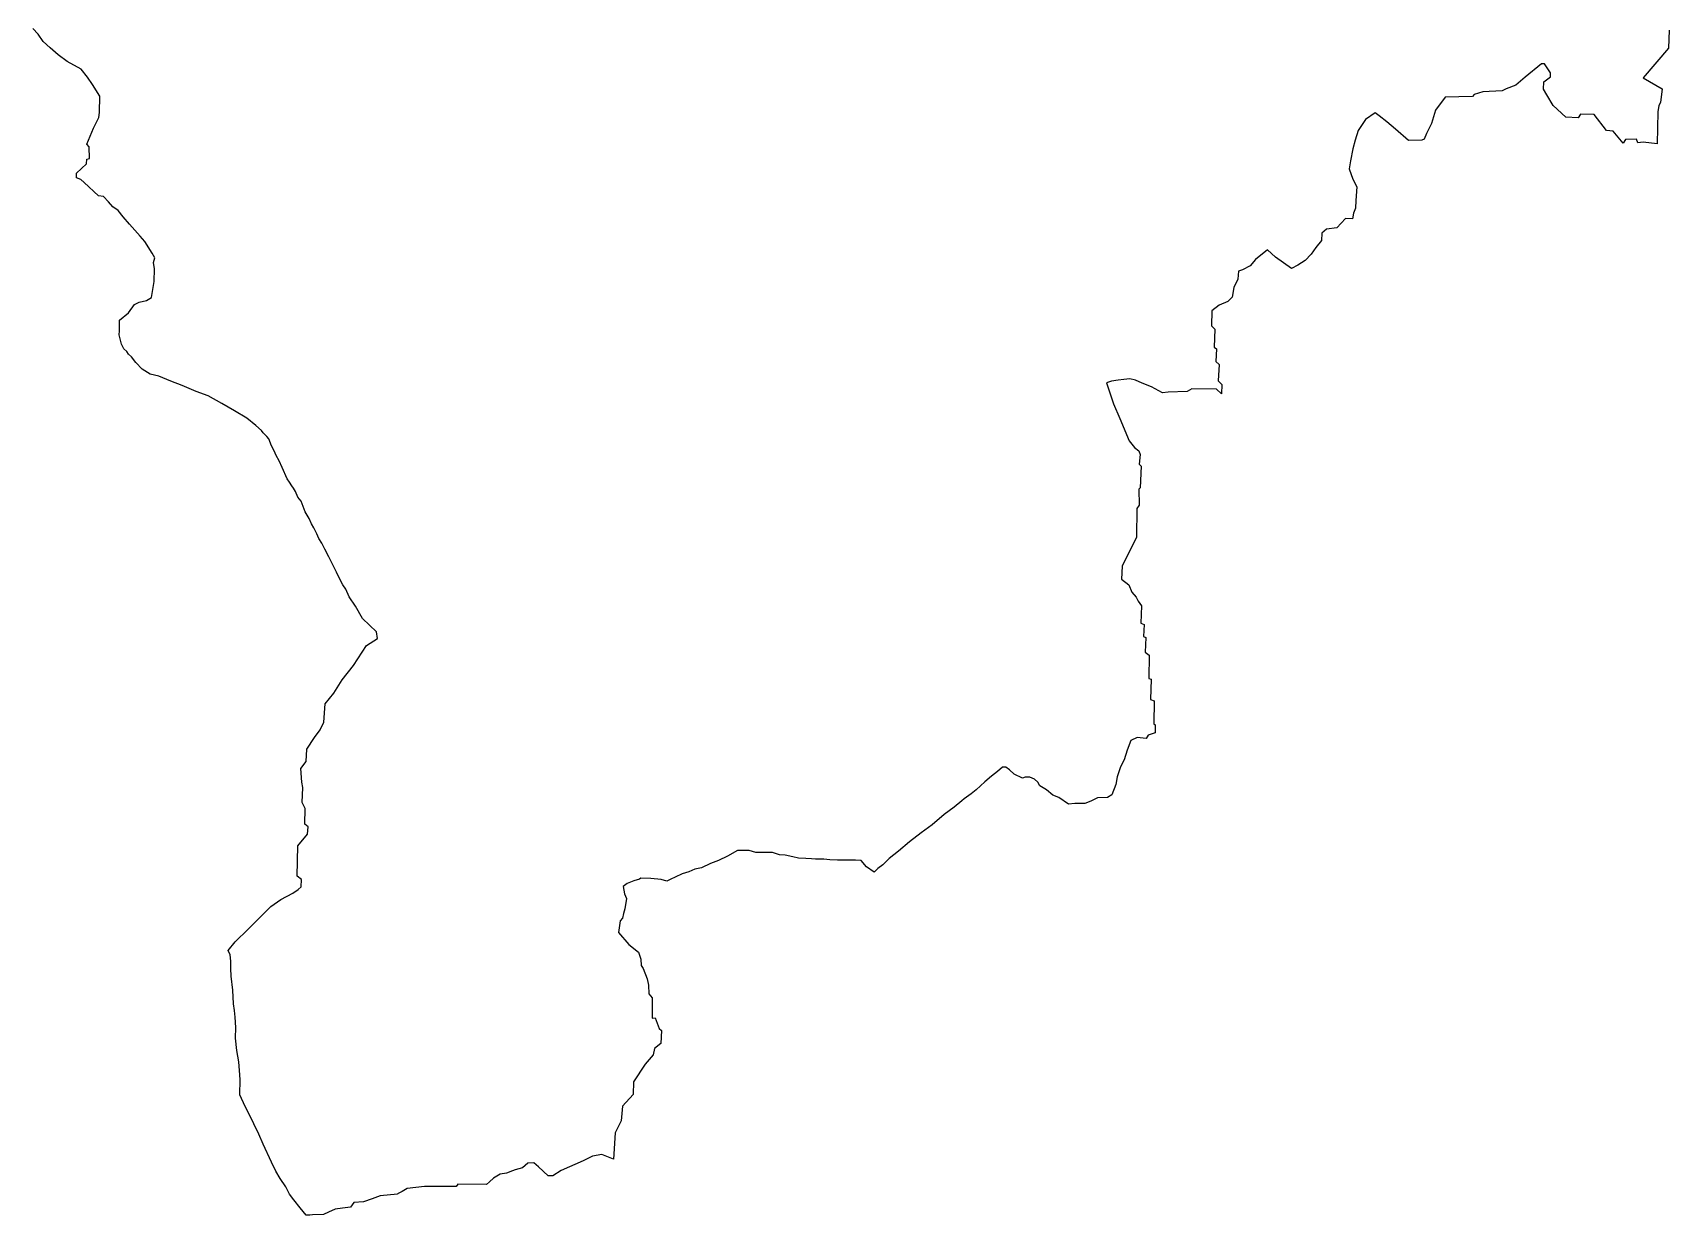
# Model space of a CAD drawing. Header units: metres. Extents: x 286514 to 315744, y 2051737 to 2084751.
# Drawn here: x 292068 to 314910, y 2051737 to 2068244 of the extents above; entities that cross this region are included whole.
import ezdxf

# ---------------------------------------------------------------- set-up
doc = ezdxf.new("R2010")
doc.units = ezdxf.units.M
doc.header["$MEASUREMENT"] = 0
doc.layers.add('TALUKA BOUNDRY', color=150, linetype='Continuous')

msp = doc.modelspace()

# ---------------------------------------------------------------- linework, layer by layer
at = {"layer": 'TALUKA BOUNDRY'}
msp.add_polyline3d([(314910, 2068281, 0), (314899, 2068027, 0), (314545, 2067616, 0), (314812, 2067461, 0), (314790, 2067269, 0), (314764, 2067227, 0), (314749, 2067142, 0), (314742, 2066693, 0), (314545, 2066716, 0), (314472, 2066708, 0), (314452, 2066758, 0), (314300, 2066754, 0), (314268, 2066704, 0), (314129, 2066871, 0), (314033, 2066878, 0), (313860, 2067101, 0), (313671, 2067109, 0), (313640, 2067056, 0), (313468, 2067064, 0), (313292, 2067229, 0), (313200, 2067375, 0), (313155, 2067455, 0), (313159, 2067558, 0), (313253, 2067629, 0), (313254, 2067685, 0), (313167, 2067810, 0), (313128, 2067810, 0), (312898, 2067626, 0), (312769, 2067512, 0), (312636, 2067460, 0), (312577, 2067431, 0), (312309, 2067419, 0), (312187, 2067382, 0), (312164, 2067355, 0), (311783, 2067344, 0), (311649, 2067162, 0), (311590, 2066977, 0), (311521, 2066839, 0), (311489, 2066759, 0), (311458, 2066745, 0), (311269, 2066738, 0), (311087, 2066897, 0), (310967, 2067001, 0), (310863, 2067085, 0), (310807, 2067127, 0), (310671, 2067034, 0), (310568, 2066878, 0), (310524, 2066745, 0), (310495, 2066624, 0), (310459, 2066456, 0), (310444, 2066346, 0), (310493, 2066198, 0), (310549, 2066092, 0), (310535, 2065903, 0), (310532, 2065796, 0), (310505, 2065723, 0), (310490, 2065646, 0), (310392, 2065650, 0), (310272, 2065521, 0), (310125, 2065503, 0), (310062, 2065447, 0), (310056, 2065344, 0), (309978, 2065247, 0), (309913, 2065153, 0), (309830, 2065065, 0), (309725, 2065001, 0), (309637, 2064954, 0), (309413, 2065110, 0), (309304, 2065212, 0), (309133, 2065078, 0), (309059, 2064989, 0), (308954, 2064934, 0), (308897, 2064914, 0), (308887, 2064805, 0), (308833, 2064687, 0), (308809, 2064554, 0), (308749, 2064492, 0), (308630, 2064440, 0), (308525, 2064361, 0), (308522, 2064153, 0), (308567, 2064108, 0), (308559, 2063853, 0), (308593, 2063832, 0), (308582, 2063656, 0), (308627, 2063614, 0), (308616, 2063383, 0), (308664, 2063332, 0), (308660, 2063202, 0), (308593, 2063268, 0), (308248, 2063274, 0), (308183, 2063234, 0), (307918, 2063227, 0), (307838, 2063219, 0), (307684, 2063301, 0), (307555, 2063353, 0), (307459, 2063392, 0), (307380, 2063414, 0), (307298, 2063405, 0), (307216, 2063392, 0), (307123, 2063381, 0), (307055, 2063355, 0), (307151, 2063065, 0), (307242, 2062860, 0), (307374, 2062549, 0), (307444, 2062456, 0), (307506, 2062408, 0), (307525, 2062358, 0), (307509, 2062222, 0), (307537, 2062195, 0), (307523, 2061890, 0), (307506, 2061871, 0), (307509, 2061649, 0), (307480, 2061605, 0), (307476, 2061202, 0), (307275, 2060797, 0), (307264, 2060617, 0), (307365, 2060539, 0), (307409, 2060437, 0), (307468, 2060363, 0), (307498, 2060309, 0), (307546, 2060242, 0), (307535, 2060002, 0), (307583, 2059984, 0), (307570, 2059815, 0), (307606, 2059803, 0), (307596, 2059599, 0), (307649, 2059556, 0), (307645, 2059230, 0), (307679, 2059221, 0), (307671, 2058935, 0), (307721, 2058917, 0), (307715, 2058597, 0), (307735, 2058582, 0), (307734, 2058470, 0), (307637, 2058439, 0), (307609, 2058392, 0), (307485, 2058408, 0), (307397, 2058365, 0), (307344, 2058229, 0), (307301, 2058096, 0), (307252, 2057996, 0), (307205, 2057858, 0), (307184, 2057748, 0), (307132, 2057604, 0), (307070, 2057567, 0), (306931, 2057566, 0), (306838, 2057516, 0), (306755, 2057485, 0), (306614, 2057486, 0), (306527, 2057475, 0), (306392, 2057568, 0), (306305, 2057602, 0), (306218, 2057677, 0), (306125, 2057731, 0), (306098, 2057784, 0), (306050, 2057823, 0), (305985, 2057851, 0), (305921, 2057851, 0), (305881, 2057840, 0), (305766, 2057894, 0), (305701, 2057954, 0), (305648, 2057990, 0), (305603, 2057994, 0), (305535, 2057932, 0), (305449, 2057865, 0), (305358, 2057786, 0), (305235, 2057675, 0), (305167, 2057619, 0), (305070, 2057552, 0), (305036, 2057520, 0), (304928, 2057432, 0), (304789, 2057333, 0), (304789, 2057333, 0), (304621, 2057185, 0), (304467, 2057074, 0), (304305, 2056949, 0), (304154, 2056818, 0), (304023, 2056716, 0), (303934, 2056631, 0), (303866, 2056579, 0), (303812, 2056526, 0), (303705, 2056601, 0), (303630, 2056688, 0), (303551, 2056694, 0), (303303, 2056694, 0), (303193, 2056698, 0), (303111, 2056708, 0), (302995, 2056709, 0), (302936, 2056713, 0), (302860, 2056716, 0), (302758, 2056723, 0), (302676, 2056742, 0), (302572, 2056764, 0), (302490, 2056768, 0), (302395, 2056801, 0), (302284, 2056799, 0), (302203, 2056800, 0), (302160, 2056801, 0), (302067, 2056828, 0), (301904, 2056830, 0), (301767, 2056748, 0), (301639, 2056688, 0), (301526, 2056647, 0), (301401, 2056589, 0), (301308, 2056570, 0), (301226, 2056532, 0), (301132, 2056503, 0), (301033, 2056457, 0), (300973, 2056428, 0), (300919, 2056399, 0), (300838, 2056424, 0), (300694, 2056437, 0), (300558, 2056444, 0), (300536, 2056430, 0), (300456, 2056404, 0), (300366, 2056366, 0), (300309, 2056326, 0), (300330, 2056226, 0), (300355, 2056161, 0), (300331, 2056013, 0), (300316, 2055951, 0), (300298, 2055883, 0), (300267, 2055848, 0), (300252, 2055747, 0), (300243, 2055682, 0), (300390, 2055515, 0), (300522, 2055411, 0), (300558, 2055313, 0), (300562, 2055224, 0), (300587, 2055183, 0), (300642, 2055038, 0), (300664, 2054949, 0), (300668, 2054828, 0), (300716, 2054771, 0), (300713, 2054490, 0), (300755, 2054492, 0), (300813, 2054344, 0), (300844, 2054317, 0), (300836, 2054136, 0), (300745, 2054063, 0), (300730, 2053977, 0), (300616, 2053845, 0), (300455, 2053601, 0), (300448, 2053424, 0), (300302, 2053259, 0), (300280, 2053055, 0), (300196, 2052887, 0), (300175, 2052520, 0), (300012, 2052584, 0), (299882, 2052562, 0), (299752, 2052498, 0), (299442, 2052364, 0), (299328, 2052288, 0), (299261, 2052289, 0), (299126, 2052412, 0), (299062, 2052471, 0), (298980, 2052466, 0), (298903, 2052399, 0), (298804, 2052371, 0), (298764, 2052359, 0), (298682, 2052327, 0), (298594, 2052311, 0), (298594, 2052310, 0), (298571, 2052297, 0), (298501, 2052255, 0), (298443, 2052203, 0), (298443, 2052203, 0), (298443, 2052203, 0), (298401, 2052165, 0), (298003, 2052172, 0), (297980, 2052137, 0), (297574, 2052139, 0), (297536, 2052139, 0), (297293, 2052111, 0), (297223, 2052070, 0), (297223, 2052070, 0), (297161, 2052034, 0), (297160, 2052033, 0), (297160, 2052033, 0), (296919, 2052008, 0), (296806, 2051968, 0), (296685, 2051926, 0), (296551, 2051916, 0), (296503, 2051849, 0), (296503, 2051849, 0), (296394, 2051835, 0), (296289, 2051821, 0), (296198, 2051782, 0), (296125, 2051750, 0), (295975, 2051742, 0), (295935, 2051740, 0), (295885, 2051737, 0), (295799, 2051842, 0), (295713, 2051952, 0), (295651, 2052033, 0), (295599, 2052134, 0), (295521, 2052250, 0), (295463, 2052351, 0), (295402, 2052477, 0), (295286, 2052729, 0), (295223, 2052869, 0), (295156, 2053012, 0), (295093, 2053140, 0), (295032, 2053256, 0), (294960, 2053418, 0), (294963, 2053632, 0), (294955, 2053756, 0), (294943, 2053881, 0), (294919, 2054035, 0), (294898, 2054208, 0), (294903, 2054359, 0), (294893, 2054502, 0), (294883, 2054596, 0), (294872, 2054688, 0), (294863, 2054881, 0), (294840, 2055075, 0), (294835, 2055182, 0), (294834, 2055285, 0), (294826, 2055371, 0), (294796, 2055431, 0), (294896, 2055554, 0), (295076, 2055730, 0), (295258, 2055912, 0), (295392, 2056049, 0), (295532, 2056143, 0), (295697, 2056233, 0), (295773, 2056285, 0), (295813, 2056323, 0), (295820, 2056424, 0), (295761, 2056472, 0), (295769, 2056894, 0), (295903, 2057055, 0), (295913, 2057159, 0), (295865, 2057198, 0), (295870, 2057417, 0), (295829, 2057498, 0), (295840, 2057709, 0), (295826, 2057783, 0), (295809, 2057975, 0), (295883, 2058072, 0), (295896, 2058242, 0), (296002, 2058407, 0), (296080, 2058513, 0), (296129, 2058619, 0), (296151, 2058875, 0), (296272, 2059025, 0), (296389, 2059213, 0), (296547, 2059410, 0), (296728, 2059690, 0), (296881, 2059789, 0), (296865, 2059881, 0), (296670, 2060067, 0), (296573, 2060241, 0), (296486, 2060370, 0), (296437, 2060477, 0), (296395, 2060536, 0), (296356, 2060614, 0), (296310, 2060712, 0), (296199, 2060929, 0), (296144, 2061034, 0), (296105, 2061117, 0), (296063, 2061183, 0), (296033, 2061251, 0), (295992, 2061334, 0), (295961, 2061391, 0), (295925, 2061465, 0), (295873, 2061558, 0), (295815, 2061704, 0), (295770, 2061763, 0), (295734, 2061841, 0), (295710, 2061888, 0), (295685, 2061918, 0), (295654, 2061972, 0), (295621, 2062017, 0), (295549, 2062174, 0), (295508, 2062266, 0), (295466, 2062344, 0), (295439, 2062409, 0), (295400, 2062478, 0), (295364, 2062576, 0), (295336, 2062606, 0), (295286, 2062657, 0), (295261, 2062693, 0), (295180, 2062759, 0), (295057, 2062864, 0), (294886, 2062965, 0), (294709, 2063067, 0), (294515, 2063176, 0), (294350, 2063234, 0), (294156, 2063319, 0), (293995, 2063380, 0), (293827, 2063451, 0), (293709, 2063479, 0), (293594, 2063546, 0), (293507, 2063639, 0), (293449, 2063722, 0), (293407, 2063758, 0), (293382, 2063794, 0), (293340, 2063833, 0), (293307, 2063898, 0), (293274, 2064026, 0), (293281, 2064082, 0), (293277, 2064230, 0), (293405, 2064336, 0), (293488, 2064450, 0), (293556, 2064485, 0), (293658, 2064505, 0), (293726, 2064548, 0), (293762, 2064771, 0), (293770, 2064946, 0), (293754, 2065035, 0), (293771, 2065100, 0), (293733, 2065166, 0), (293633, 2065328, 0), (293566, 2065406, 0), (293494, 2065489, 0), (293418, 2065573, 0), (293329, 2065672, 0), (293259, 2065762, 0), (293184, 2065813, 0), (293128, 2065884, 0), (293058, 2065956, 0), (292988, 2065969, 0), (292784, 2066155, 0), (292739, 2066194, 0), (292677, 2066218, 0), (292681, 2066283, 0), (292818, 2066415, 0), (292824, 2066480, 0), (292861, 2066488, 0), (292857, 2066651, 0), (292824, 2066690, 0), (292916, 2066911, 0), (292991, 2067061, 0), (293001, 2067129, 0), (293006, 2067357, 0), (292903, 2067521, 0), (292831, 2067623, 0), (292742, 2067736, 0), (292551, 2067844, 0), (292423, 2067934, 0), (292311, 2068033, 0), (292216, 2068123, 0), (292144, 2068224, 0), (292068, 2068305, 0)], dxfattribs=at)

doc.saveas('drawing.dxf')
